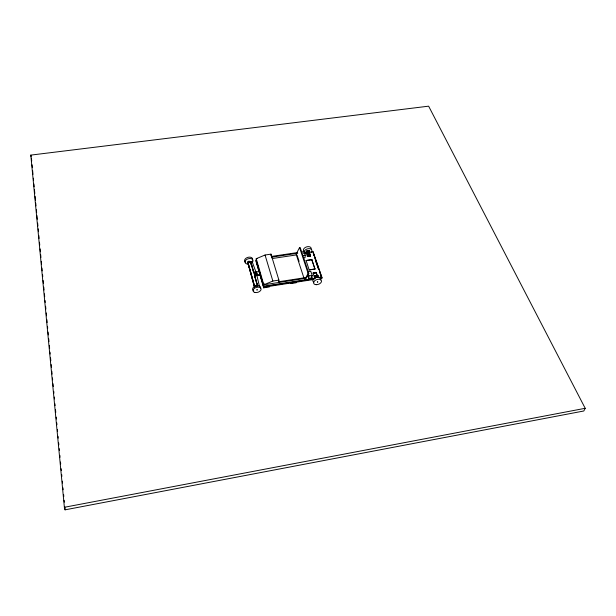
<?xml version="1.0" encoding="UTF-8"?>
<svg xmlns="http://www.w3.org/2000/svg" width="616" height="616" viewBox="0 0 616 616"><rect width="100%" height="100%" fill="white"/><g stroke="black" fill="none" stroke-linecap="round" stroke-linejoin="round"><path stroke-width="0.92" d="M251.02 263.486L251.413 264.857L250.643 261.484L247.717 261.923L254.562 287.403L248.094 263.925M248.109 263.309L248.117 262.84L254.6 286.325L257.588 285.863L251.051 262.401L251.043 262.87M248.479 265.296L248.494 264.672M248.548 262.324L248.664 262.693M250.627 262.1L250.643 261.484M250.758 273.373L250.774 272.749M251.605 276.376L251.621 275.76M252.167 261.777L247.863 262.424M254.308 272.303L254.693 274.49L254.308 272.303L256.402 271.987L256.803 273.504L254.939 273.781M254.154 285.424L254.169 284.808M255.44 272.88L256.01 273.158M255.625 272.85L255.471 272.226M255.725 273.204L255.871 273.643M256.271 273.181L255.725 273.812L255.994 275.098M256.179 260.206L256.233 258.697L265.057 255.016L270.978 254.139L278.909 280.118L278.763 282.49M256.803 273.504L254.716 273.72M257.088 264.372L257.111 263.748M262.454 282.89L262.478 282.274M263.54 285.562L263.602 284.068L264.541 283.922M269.315 286.34L269.284 286.956L263.679 287.826L263.81 284.792L256.233 258.697L257.149 258.566M270.901 255.725L270.978 254.139M290.991 282.998L290.952 283.568L296.157 282.759L296.204 282.19M301.671 251.983L304.042 251.628L305.251 255.216L305.028 257.704L303.442 257.942M306.19 252.76L306.329 251.205L309.417 250.535L306.267 251.005L306.106 252.714L307.384 256.487L310.533 256.017L309.332 252.29M306.083 260.522L311.842 259.659L306.083 260.522L309.17 269.947L314.976 269.061L311.842 259.659M307.384 256.487L310.549 255.863M305.305 279.88L305.213 277.662L278.725 281.743M310.533 256.017L309.255 252.244L309.417 250.535M309.17 269.947L314.992 268.907M307.592 271.872L310.803 271.387L312.158 275.39L311.904 277.862L308.685 278.363L308.924 275.891L299.569 247.524L300.208 247.578L308.816 273.373L305.22 280.026L304.574 279.987L308.169 273.335L308.816 273.373M309.255 252.244L313.059 251.682L311.134 252.275M314.137 255.216L314.075 255.833L313.244 253.415M313.043 273.065L316.247 272.572L313.043 273.065L314.576 277.816L317.787 277.323L317.971 275.622L314.668 275.845L314.507 277.392M314.576 277.816L314.668 275.845M316.74 262.778L316.67 263.394L314.36 256.672M317.687 266.335L317.748 265.719M317.879 275.352L317.717 276.892L316.247 272.572M320.389 273.389L320.32 274.005L319.442 271.448M313.059 251.682L321.883 277.315L321.721 278.702L320.512 275.167M304.358 252.976L307.823 252.514L306.884 251.936L308.385 251.367L309.44 255.286L307.923 255.317L309.024 254.346L309.663 254.654L309.44 255.286M296.55 253.369L299.569 247.524M585.2 408.3L583.814 410.988L65.08 509.832L64.372 507.284L30.8 155.109L428.628 106.168L585.2 408.3L64.372 507.284M249.326 262.093L248.972 262.093M278.909 280.118L272.857 281.05L263.81 284.792L305.444 278.378M315.292 278.332L263.748 286.286L256.164 260.152L256.117 261.708L259.244 272.511M319.057 277.754L321.883 277.315M314.353 278.786L263.733 286.594L256.156 260.468M319.974 277.916L321.845 277.624L313.305 252.799M313.929 279.456L263.71 287.21L256.133 261.084M320.127 278.494L321.775 278.24L320.613 274.851M308.924 275.891L312.158 275.39M314.761 276.122L317.971 275.622M254.616 285.863L257.603 285.4M259.344 271.456L253.73 272.303L251.682 265.134M260.214 274.451L254.585 275.314L254.562 275.93L260.191 275.075M303.549 253.407L305.444 253.122M272.18 258.543L296.358 254.939M247.971 262.832L252.283 262.154L252.167 261.746L256.033 272.187M302.872 255.571L305.251 255.216M271.779 256.387L297.543 252.56M271.448 257.157L297.767 253.238M255.725 273.812L254.878 273.389M256.087 273.235L255.886 274.074L254.862 273.697M316.924 264.125L318.564 268.892M315.654 261.03L318.387 268.984M311.827 259.813L314.976 269.061M316.224 272.726L317.787 277.323M308.531 251.459L309.694 254.808M308.385 251.367L309.671 254.97M308.2 251.305L309.579 255.132M307.985 251.282L309.024 254.346M307.746 251.313L308.785 254.377M307.515 251.374L308.554 254.439M307.299 251.482L308.339 254.547M307.53 252.56L308.323 254.855M307.115 251.613L308.154 254.678M306.968 251.775L308.346 255.601M306.884 251.936L308.162 255.54M306.853 252.098L308.015 255.448M311.365 276.261L311.904 277.862M307.623 275.152L308.685 278.363M297.043 255.14L299.091 261.361M296.119 254.2L304.05 278.37M265.057 255.016L272.857 281.05M259.767 274.312L263.679 287.826M256.533 271.879L257.396 274.882M254.839 276.214L257.719 286.317M251.667 265.75L252.429 268.437M252.945 270.231L253.707 272.926M254.824 276.83L256.88 284.061M257.134 284.969L257.565 286.478M251.012 263.956L251.798 266.713M247.717 261.923L254.778 286.956M256.348 273.057L259.452 286.401M30.8 155.109L31.116 156.618M31.431 158.119L31.709 160.992M32.071 164.811L32.348 167.675M32.617 170.547L32.987 174.367M33.349 178.193L33.533 180.103M33.903 183.93L34.173 186.794M34.45 189.659L34.812 193.486M35.089 196.35L35.451 200.177M35.728 203.041L36.005 205.906M36.367 209.733L36.644 212.597M36.914 215.469L37.283 219.288M37.645 223.115L37.922 225.98M38.2 228.844L38.469 231.716M38.839 235.535L39.108 238.407M39.478 242.227L39.755 245.091M40.117 248.918L40.394 251.782M40.664 254.654L40.941 257.519M41.303 261.338L41.58 264.21M41.95 268.029L42.219 270.901M42.589 274.721L42.766 276.63M43.135 280.457L43.413 283.322M43.775 287.148L44.052 290.013M44.414 293.84L44.691 296.704M45.053 300.523L45.238 302.441M45.607 306.26L45.877 309.132M46.246 312.951L46.516 315.815M46.885 319.642L47.155 322.507M47.524 326.334L47.709 328.243M48.071 332.07L48.348 334.935M48.71 338.754L48.987 341.626M49.349 345.445L49.627 348.317M49.996 352.136L50.173 354.046M50.543 357.873L50.812 360.737M51.182 364.564L51.459 367.429M51.821 371.255L52.098 374.12M52.46 377.939L52.645 379.856M53.007 383.676L53.284 386.548M53.738 391.322L53.923 393.231M54.293 397.058L54.47 398.968M54.932 403.75L55.117 405.659M55.478 409.478L55.756 412.35M56.21 417.124L56.395 419.042M56.757 422.861L56.942 424.77M57.396 429.552L57.581 431.462M58.035 436.243L58.22 438.153M58.682 442.935L58.859 444.844M59.228 448.664L59.413 450.581M59.867 455.355L60.052 457.272M60.507 462.046L60.691 463.956M61.146 468.738L61.331 470.647M61.692 474.474L61.877 476.384M62.339 481.165L62.516 483.075M62.978 487.849L63.155 489.766M63.617 494.54L63.802 496.458M64.164 500.277L64.349 502.186M64.803 506.968L65.08 509.832M304.427 253.299A4.081 2.603 -18.8 0 1 305.621 249.711A4.081 2.603 -18.8 0 1 310.695 248.956A4.081 2.603 -18.8 0 1 311.249 252.283M303.75 251.274A4.073 2.603 -18.8 0 1 306.506 246.908A4.073 2.603 -18.8 0 1 311.211 248.818M313.829 282.159A4.112 2.518 -18.6 0 1 313.736 278.825A4.112 2.518 -18.6 0 1 318.765 277.177A4.112 2.518 -18.6 0 1 320.582 279.941M247.878 264.079A4.112 2.649 -15.8 0 1 245.53 260.46A4.112 2.649 -15.8 0 1 251.875 258.951A4.112 2.649 -15.8 0 1 250.935 263.355M253.738 290.737A4.127 2.564 -15.9 0 1 253.399 287.426A4.127 2.564 -15.9 0 1 258.443 285.77A4.127 2.564 -15.9 0 1 260.514 288.511M245.707 262.27A4.112 2.649 -15.8 0 1 245.33 258.851A4.112 2.649 -15.8 0 1 250.35 257.203A4.112 2.649 -15.8 0 1 252.452 260.052M315.546 276.276A0.955 0.585 -18.7 0 1 316.424 275.914M314.406 273.581A0.947 0.585 -18.7 0 1 314.353 272.734A0.947 0.585 -18.7 0 1 315.646 272.434A0.947 0.585 -18.7 0 1 315.7 273.281M256.841 289.882L257.296 289.851L256.841 289.882M317.34 281.982L317.787 281.951L317.34 281.982M248.772 261.284L249.21 261.246L248.772 261.284M316.231 284.7A4.119 2.518 -18.6 0 0 321.467 280.704A4.119 2.518 -18.6 0 0 314.953 280.534A4.119 2.518 -18.6 0 0 316.231 284.7M254.947 292.469A4.135 2.564 -15.9 0 0 261.099 289.258A4.135 2.564 -15.9 0 0 255.132 287.895A4.135 2.564 -15.9 0 0 254.947 292.469"/></g></svg>
